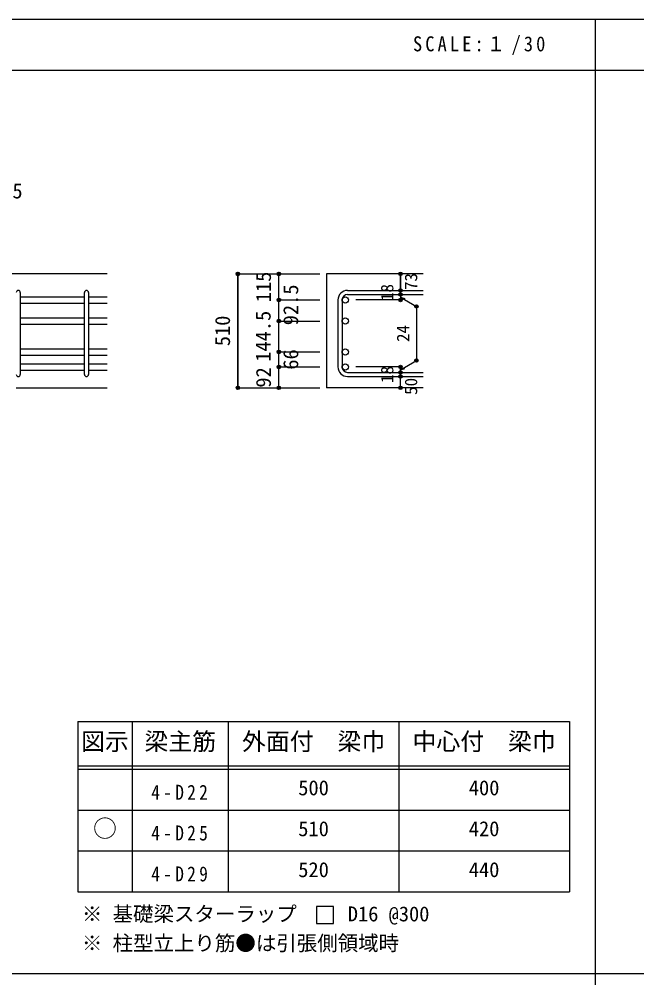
# Model space of a CAD drawing. Units: millimetres at full size, sheet at 1:30, with parts at other scales. Extents: x -5973 to 5954, y -4195 to 4201.
# Drawn here: x -3658 to -942, y -15 to 4201 of the extents above; entities that cross this region are included whole.
import ezdxf
from ezdxf.enums import TextEntityAlignment as Align

# ---------------------------------------------------------------- set-up
doc = ezdxf.new("R2010")
doc.units = ezdxf.units.MM
doc.header["$LTSCALE"] = 30
doc.header["$PDMODE"] = 32
doc.header["$PDSIZE"] = 15
for name, color, linetype in [('0-1_躯体線', 2, 'Continuous'), ('0-5_基礎梁筋', 7, 'Continuous'), ('0-6_スタラップ筋', 7, 'Continuous'), ('0-D_寸法', 4, 'Continuous'), ('6-7_文字', 7, 'Continuous'), ('6-E_枠', 7, 'Continuous'), ('F-0_枠', 6, 'Continuous')]:
    doc.layers.add(name, color=color, linetype=linetype)
doc.styles.add('ＭＳ ゴシック', font='')
doc.styles.get('ＭＳ ゴシック').set_extended_font_data('MS Gothic')

msp = doc.modelspace()

# ---------------------------------------------------------------- linework, layer by layer
at = {"layer": '0-1_躯体線'}
for p, q in [((-3270.8, 3081.03), (-4920.8, 3081.03)), ((-1880.8, 3081.03), (-2305.8, 3081.03)), ((-2305.8, 3081.03), (-2305.8, 2579.53)), ((-3670.8, 2579.53), (-3270.8, 2579.53)), ((-1880.8, 2579.53), (-2305.8, 2579.53))]:
    msp.add_line(p, q, dxfattribs=at)
at = {"layer": '0-5_基礎梁筋'}
for p, q in [((-3652.8, 2980.1), (-3370.8, 2980.1)), ((-3652.8, 2952.1), (-3370.8, 2952.1)), ((-3352.8, 2980.1), (-3270.8, 2980.1)), ((-3352.8, 2952.1), (-3270.8, 2952.1)), ((-3652.8, 2887.53), (-3370.8, 2887.53)), ((-3352.8, 2887.53), (-3270.8, 2887.53)), ((-3652.8, 2859.53), (-3370.8, 2859.53)), ((-3352.8, 2859.53), (-3270.8, 2859.53)), ((-3652.8, 2751.53), (-3370.8, 2751.53)), ((-3352.8, 2751.53), (-3270.8, 2751.53)), ((-3652.8, 2723.53), (-3370.8, 2723.53)), ((-3352.8, 2723.53), (-3270.8, 2723.53)), ((-3652.8, 2685.53), (-3370.8, 2685.53)), ((-3652.8, 2657.53), (-3370.8, 2657.53)), ((-3352.8, 2685.53), (-3270.8, 2685.53)), ((-3352.8, 2657.53), (-3270.8, 2657.53))]:
    msp.add_line(p, q, dxfattribs=at)
at = {"layer": '0-5_基礎梁筋', "color": 3}
for centre in [(-2223.8, 2966.1), (-2223.8, 2873.53), (-2223.8, 2737.53), (-2223.8, 2671.53)]:
    msp.add_circle(centre, 14, dxfattribs=at)
at = {"layer": '0-6_スタラップ筋'}
for p, q in [((-3652.8, 2999.1), (-3652.8, 2638.53)), ((-3370.8, 2638.53), (-3370.8, 2999.1)), ((-3352.8, 2999.1), (-3352.8, 2638.53)), ((-2213.8, 3008.1), (-1880.8, 3008.1)), ((-2255.8, 2966.1), (-2255.8, 2671.53)), ((-2237.8, 2966.1), (-2237.8, 2671.53)), ((-2213.8, 2990.1), (-1880.8, 2990.1)), ((-2213.8, 2647.53), (-1880.8, 2647.53)), ((-2213.8, 2629.53), (-1880.8, 2629.53))]:
    msp.add_line(p, q, dxfattribs=at)
for centre, radius, start, end in [((-3661.8, 2999.1), 9, 0, 180), ((-3361.8, 2999.1), 9, 0, 180), ((-2213.8, 2966.1), 42, 90, 180), ((-2213.8, 2966.1), 24, 90, 180), ((-2213.8, 2671.53), 42, 180, 270), ((-2213.8, 2671.53), 24, 180, 270), ((-3661.8, 2638.53), 9, 180, 0), ((-3361.8, 2638.53), 9, 180, 0)]:
    msp.add_arc(centre, radius, start, end, dxfattribs=at)
at = {"layer": '0-D_寸法'}
for p, q in [((-2695.8, 3081.03), (-2515.8, 3081.03)), ((-2695.8, 3081.03), (-2515.8, 3081.03)), ((-2695.8, 2579.53), (-2695.8, 3081.03)), ((-2695.8, 3081.03), (-2695.8, 2579.53)), ((-2515.8, 3081.03), (-2335.8, 3081.03)), ((-2515.8, 3081.03), (-2335.8, 3081.03)), ((-1980.8, 3008.1), (-1980.8, 3081.03)), ((-1980.8, 3081.03), (-1980.8, 3008.1)), ((-1980.8, 2990.1), (-1980.8, 3008.1)), ((-2515.8, 2966.1), (-2335.8, 2966.1)), ((-2515.8, 2966.1), (-2335.8, 2966.1)), ((-1980.8, 2966.1), (-2176.89, 2966.1)), ((-1980.8, 2990.1), (-1980.8, 2966.1)), ((-1980.8, 2978.1), (-1910.74, 2937.65)), ((-1980.8, 2978.1), (-1961.48, 2972.93)), ((-1910.74, 2937.65), (-1910.74, 2699.98)), ((-2515.8, 2873.53), (-2335.8, 2873.53)), ((-2515.8, 2873.53), (-2335.8, 2873.53)), ((-2515.8, 2737.53), (-2335.8, 2737.53)), ((-2515.8, 2737.53), (-2335.8, 2737.53)), ((-1980.8, 2659.53), (-1910.74, 2699.98)), ((-2515.8, 2671.53), (-2335.8, 2671.53)), ((-2515.8, 2579.53), (-2515.8, 2671.53)), ((-1980.8, 2671.53), (-2176.89, 2671.53)), ((-1980.8, 2647.53), (-1980.8, 2671.53)), ((-1980.8, 2659.53), (-1961.48, 2664.71)), ((-1980.8, 2629.53), (-1980.8, 2647.53)), ((-1980.8, 2579.53), (-1980.8, 2629.53)), ((-2695.8, 2579.53), (-2515.8, 2579.53)), ((-2515.8, 2579.53), (-2335.8, 2579.53))]:
    msp.add_line(p, q, dxfattribs=at)
for points in [[(-2515.8, 2898.53), (-2515.8, 2966.1), (-2515.8, 3081.03)], [(-2515.8, 2671.53), (-2515.8, 2737.53), (-2515.8, 2898.53)]]:
    msp.add_lwpolyline(points, dxfattribs=at)
for centre, radius in [((-2695.8, 3081.03), 8), ((-2695.8, 3081.03), 7.2), ((-2695.8, 3081.03), 6.4), ((-2695.8, 3081.03), 5.6), ((-2695.8, 3081.03), 4.8), ((-2695.8, 3081.03), 4), ((-2695.8, 3081.03), 3.2), ((-2695.8, 3081.03), 2.4), ((-2695.8, 3081.03), 1.6), ((-2695.8, 3081.03), 0.8), ((-2515.8, 3081.03), 8), ((-2515.8, 3081.03), 7.2), ((-2515.8, 3081.03), 6.4), ((-2515.8, 3081.03), 5.6), ((-2515.8, 3081.03), 4.8), ((-2515.8, 3081.03), 4), ((-2515.8, 3081.03), 3.2), ((-2515.8, 3081.03), 2.4), ((-2515.8, 3081.03), 1.6), ((-2515.8, 3081.03), 0.8), ((-1980.8, 3081.03), 4), ((-1980.8, 3081.03), 3.6), ((-1980.8, 3081.03), 3.2), ((-1980.8, 3081.03), 2.8), ((-1980.8, 3081.03), 2.4), ((-1980.8, 3081.03), 2), ((-1980.8, 3081.03), 1.6), ((-1980.8, 3081.03), 1.2), ((-1980.8, 3081.03), 0.8), ((-1980.8, 3081.03), 0.4), ((-1980.8, 3008.1), 4), ((-1980.8, 2990.1), 4), ((-1980.8, 3008.1), 3.6), ((-1980.8, 2990.1), 3.6), ((-1980.8, 3008.1), 3.2), ((-1980.8, 3008.1), 2.8), ((-1980.8, 3008.1), 2.4), ((-1980.8, 3008.1), 2), ((-1980.8, 3008.1), 1.6), ((-1980.8, 3008.1), 1.2), ((-1980.8, 3008.1), 0.8), ((-1980.8, 3008.1), 0.4), ((-2515.8, 2966.1), 8), ((-2515.8, 2966.1), 7.2), ((-2515.8, 2966.1), 6.4), ((-2515.8, 2966.1), 5.6), ((-2515.8, 2966.1), 4.8), ((-2515.8, 2966.1), 4), ((-2515.8, 2966.1), 3.2), ((-2515.8, 2966.1), 2.4), ((-2515.8, 2966.1), 1.6), ((-2515.8, 2966.1), 0.8), ((-1980.8, 2966.1), 4), ((-1980.8, 2966.1), 3.6), ((-1980.8, 2990.1), 3.2), ((-1980.8, 2966.1), 3.2), ((-1980.8, 2990.1), 2.8), ((-1980.8, 2966.1), 2.8), ((-1980.8, 2990.1), 2.4), ((-1980.8, 2966.1), 2.4), ((-1980.8, 2990.1), 2), ((-1980.8, 2966.1), 2), ((-1980.8, 2990.1), 1.6), ((-1980.8, 2966.1), 1.6), ((-1980.8, 2990.1), 1.2), ((-1980.8, 2966.1), 1.2), ((-1980.8, 2990.1), 0.8), ((-1980.8, 2966.1), 0.8), ((-1980.8, 2990.1), 0.4), ((-1980.8, 2966.1), 0.4), ((-1910.74, 2937.65), 4), ((-1910.74, 2937.65), 3.6), ((-1910.74, 2937.65), 3.2), ((-1910.74, 2937.65), 2.8), ((-1910.74, 2937.65), 2.4), ((-1910.74, 2937.65), 2), ((-1910.74, 2937.65), 1.6), ((-1910.74, 2937.65), 1.2), ((-1910.74, 2937.65), 0.8), ((-1910.74, 2937.65), 0.4), ((-2515.8, 2873.53), 8), ((-2515.8, 2873.53), 7.2), ((-2515.8, 2873.53), 6.4), ((-2515.8, 2873.53), 5.6), ((-2515.8, 2873.53), 4.8), ((-2515.8, 2873.53), 4), ((-2515.8, 2873.53), 3.2), ((-2515.8, 2873.53), 2.4), ((-2515.8, 2873.53), 1.6), ((-2515.8, 2873.53), 0.8), ((-2515.8, 2737.53), 8), ((-2515.8, 2737.53), 7.2), ((-2515.8, 2737.53), 6.4), ((-2515.8, 2737.53), 5.6), ((-2515.8, 2737.53), 4.8), ((-2515.8, 2737.53), 4), ((-2515.8, 2737.53), 3.2), ((-2515.8, 2737.53), 2.4), ((-2515.8, 2737.53), 1.6), ((-2515.8, 2737.53), 0.8), ((-1910.74, 2699.98), 4), ((-1910.74, 2699.98), 3.6), ((-1910.74, 2699.98), 3.2), ((-1910.74, 2699.98), 2.8), ((-1910.74, 2699.98), 2.4), ((-1910.74, 2699.98), 2), ((-1910.74, 2699.98), 1.6), ((-1910.74, 2699.98), 1.2), ((-1910.74, 2699.98), 0.8), ((-1910.74, 2699.98), 0.4), ((-2515.8, 2671.53), 8), ((-2515.8, 2671.53), 7.2), ((-2515.8, 2671.53), 6.4), ((-2515.8, 2671.53), 5.6), ((-2515.8, 2671.53), 4.8), ((-2515.8, 2671.53), 4), ((-2515.8, 2671.53), 3.2), ((-2515.8, 2671.53), 2.4), ((-2515.8, 2671.53), 1.6), ((-2515.8, 2671.53), 0.8), ((-1980.8, 2671.53), 4), ((-1980.8, 2671.53), 3.6), ((-1980.8, 2671.53), 3.2), ((-1980.8, 2671.53), 2.8), ((-1980.8, 2671.53), 2.4), ((-1980.8, 2671.53), 2), ((-1980.8, 2671.53), 1.6), ((-1980.8, 2671.53), 1.2), ((-1980.8, 2671.53), 0.8), ((-1980.8, 2671.53), 0.4), ((-1980.8, 2647.53), 4), ((-1980.8, 2629.53), 4), ((-1980.8, 2647.53), 3.6), ((-1980.8, 2629.53), 3.6), ((-1980.8, 2647.53), 3.2), ((-1980.8, 2629.53), 3.2), ((-1980.8, 2647.53), 2.8), ((-1980.8, 2629.53), 2.8), ((-1980.8, 2647.53), 2.4), ((-1980.8, 2629.53), 2.4), ((-1980.8, 2647.53), 2), ((-1980.8, 2629.53), 2), ((-1980.8, 2647.53), 1.6), ((-1980.8, 2629.53), 1.6), ((-1980.8, 2647.53), 1.2), ((-1980.8, 2629.53), 1.2), ((-1980.8, 2647.53), 0.8), ((-1980.8, 2629.53), 0.8), ((-1980.8, 2647.53), 0.4), ((-1980.8, 2629.53), 0.4), ((-2695.8, 2579.53), 7.2), ((-2695.8, 2579.53), 6.4), ((-2695.8, 2579.53), 5.6), ((-2695.8, 2579.53), 4.8), ((-2695.8, 2579.53), 4), ((-2695.8, 2579.53), 3.2), ((-2695.8, 2579.53), 2.4), ((-2695.8, 2579.53), 1.6), ((-2695.8, 2579.53), 0.8), ((-2515.8, 2579.53), 7.2), ((-2515.8, 2579.53), 6.4), ((-2515.8, 2579.53), 5.6), ((-2515.8, 2579.53), 4.8), ((-2515.8, 2579.53), 4), ((-2515.8, 2579.53), 3.2), ((-2515.8, 2579.53), 2.4), ((-2515.8, 2579.53), 1.6), ((-2515.8, 2579.53), 0.8), ((-1980.8, 2579.53), 4), ((-1980.8, 2579.53), 3.6), ((-1980.8, 2579.53), 3.2), ((-1980.8, 2579.53), 2.8), ((-1980.8, 2579.53), 2.4), ((-1980.8, 2579.53), 2), ((-1980.8, 2579.53), 1.6), ((-1980.8, 2579.53), 1.2), ((-1980.8, 2579.53), 0.8), ((-1980.8, 2579.53), 0.4)]:
    msp.add_circle(centre, radius, dxfattribs=at)
at = {"layer": '0-D_寸法', "color": 7}
for p in [(-2695.8, 3081.03), (-2695.8, 3081.03), (-2515.8, 3081.03), (-1980.8, 3081.03), (-1980.8, 3008.1), (-1980.8, 2990.1), (-2515.8, 2966.1), (-1980.8, 2966.1), (-1910.74, 2937.65), (-2515.8, 2873.53), (-2515.8, 2737.53), (-1910.74, 2699.98), (-2515.8, 2671.53), (-2515.8, 2671.53), (-1980.8, 2671.53), (-1980.8, 2671.53), (-1980.8, 2647.53), (-1980.8, 2629.53), (-2695.8, 2579.53), (-2695.8, 2579.53), (-2515.8, 2579.53), (-1980.8, 2579.53)]:
    msp.add_point(p, dxfattribs=at)
at = {"layer": '6-7_文字'}
msp.add_lwpolyline([(-2350.84, 223.33), (-2275.84, 223.33), (-2275.84, 298.33), (-2350.84, 298.33)], close=True, dxfattribs=at)
at = {"layer": '6-E_枠', "color": 3}
for p, q in [((-3400.52, 1112.77), (-3400.52, 362.77)), ((-3400.52, 1112.77), (-1238, 1112.77)), ((-1238, 1112.77), (-1238, 362.77)), ((-3400.52, 362.77), (-1238, 362.77))]:
    msp.add_line(p, q, dxfattribs=at)
at = {"layer": '6-E_枠'}
for p, q in [((-3160.52, 1112.77), (-3160.52, 362.77)), ((-2738, 1112.77), (-2738, 362.77)), ((-1988, 1112.77), (-1988, 362.77)), ((-3400.52, 917.77), (-1238, 917.77)), ((-3400.52, 902.77), (-1238, 902.77)), ((-3400.52, 722.77), (-1238, 722.77)), ((-3400.52, 542.77), (-1238, 542.77))]:
    msp.add_line(p, q, dxfattribs=at)
at = {"layer": 'F-0_枠'}
msp.add_line((-5972.88, 4201.15), (5954.1, 4201.15), dxfattribs=at)
at = {"layer": 'F-0_枠', "color": 2}
for p, q in [((-1124.64, 4201.15), (-1124.64, -4195.24)), ((-5972.88, 3976.15), (3723.6, 3976.15)), ((3723.6, 2.95), (-5972.88, 2.95))]:
    msp.add_line(p, q, dxfattribs=at)

# ---------------------------------------------------------------- texts
at = {"layer": '0-D_寸法', "style": 'ＭＳ ゴシック'}
msp.add_text('167.5', height=65.98, dxfattribs=at).set_placement((-3867.05, 3393.07), align=Align.BOTTOM_LEFT)
for s, height, p in [('115', 65.98, (-2530.8, 2956.07)), ('73', 54.99, (-1890.8, 3009.83)), ('92.5', 65.98, (-2410.8, 2854.82)), ('18', 54.99, (-1995.8, 2961.6)), ('144.5', 65.98, (-2532.23, 2694.34)), ('510', 65.98, (-2710.8, 2762.78)), ('24', 54.99, (-1925.74, 2781.32)), ('66', 65.98, (-2410.8, 2659.53)), ('92', 65.98, (-2530.8, 2580.53)), ('18', 54.99, (-1995.8, 2601.03)), ('50', 54.99, (-1890.8, 2548.53))]:
    msp.add_text(s, height=height, rotation=90, dxfattribs=at).set_placement(p, align=Align.BOTTOM_LEFT)
at = {"layer": '6-7_文字', "color": 2, "style": 'ＭＳ ゴシック'}
for s, p in [('図示', (-3385.52, 962.77)), ('梁主筋', (-3106.76, 962.77)), ('外面付\u3000梁巾', (-2678, 962.77)), ('中心付\u3000梁巾', (-1928, 962.77)), ('○', (-3333.02, 580.27))]:
    msp.add_text(s, height=76.98, dxfattribs=at).set_placement(p, align=Align.BOTTOM_LEFT)
at = {"layer": '6-7_文字', "style": 'ＭＳ ゴシック'}
for s, p in [('500', (-2430.5, 767.77)), ('400', (-1680.5, 767.77)), ('510', (-2430.5, 587.77)), ('420', (-1680.5, 587.77)), ('520', (-2430.5, 407.77)), ('440', (-1680.5, 407.77)), ('※ 基礎梁スターラップ     D16 @300', (-3381.96, 213.19)), ('※ 柱型立上り筋●は引張側領域時', (-3381.96, 84.68))]:
    msp.add_text(s, height=65.98, dxfattribs=at).set_placement(p, align=Align.BOTTOM_LEFT)
at = {"layer": '6-7_文字', "color": 2, "insert": (-1925.98, 4043.65), "char_height": 65.98, "attachment_point": 7, "style": 'ＭＳ ゴシック'}
msp.add_mtext('\\T1.34;\\W0.9;SCALE:１/30', dxfattribs=at)
at = {"layer": '6-7_文字', "char_height": 65.98, "attachment_point": 7, "style": 'ＭＳ ゴシック'}
for s, insert in [('\\T1.38;\\W0.85;4-D22', (-3076.76, 767.77)), ('\\T1.38;\\W0.85;4-D25', (-3076.76, 587.77)), ('\\T1.38;\\W0.85;4-D29', (-3076.76, 407.77))]:
    msp.add_mtext(s, dxfattribs=dict(at, insert=insert))

doc.saveas('drawing.dxf')
